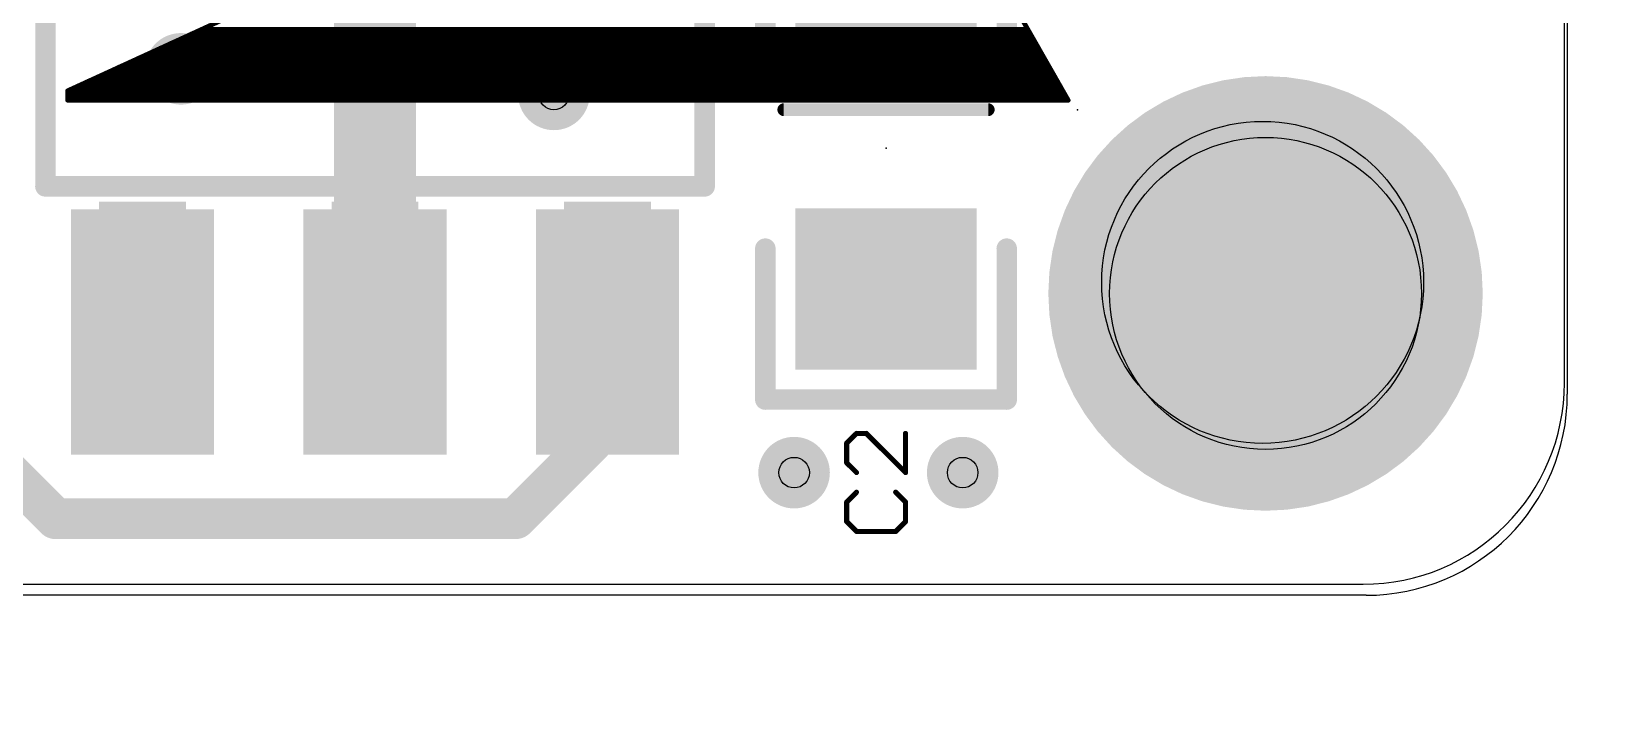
# Model space of a CAD drawing. Header units: inches. Extents: x 45 to 322, y 27 to 227.
# Drawn here: x 291.85 to 307.53, y 75.66 to 82.46 of the extents above; entities that cross this region are included whole.
import ezdxf

# ---------------------------------------------------------------- set-up
doc = ezdxf.new("R2010")
doc.units = ezdxf.units.IN
doc.header["$MEASUREMENT"] = 0
for name, color, linetype in [('1', 22, 'Continuous'), ('18', 82, 'Continuous'), ('20', 7, 'Continuous'), ('21', 253, 'Continuous'), ('22', 253, 'Continuous'), ('23', 7, 'Continuous'), ('24', 7, 'Continuous'), ('25', 253, 'Continuous'), ('29', 253, 'Continuous'), ('30', 253, 'Continuous'), ('31', 253, 'Continuous'), ('44', 253, 'Continuous'), ('51', 253, 'Continuous')]:
    doc.layers.add(name, color=color, linetype=linetype)

# ---------------------------------------------------------------- blocks, each defined once
blk = doc.blocks.new('RECT')
blk.add_solid([(-0.5, -0.5), (0.5, -0.5), (-0.5, 0.5), (0.5, 0.5)])
blk = doc.blocks.new('ROUNDV')
at = {"const_width": 0.5}
blk.add_lwpolyline([(0, -0.25, 1), (0, 0.25, 1), (0, -0.25)], format="xyb", dxfattribs=at)

msp = doc.modelspace()

# ---------------------------------------------------------------- linework, layer by layer
for p, q in [((307.092, 78.968), (307.092, 174.968)), ((264.092, 76.968), (305.092, 76.968))]:
    msp.add_line(p, q)
msp.add_circle((304.092, 79.968), 1.6)
msp.add_arc((305.092, 78.968), 2, 270, 0)
msp.add_spline([(284.592, 226.968), (322.092, 126.968), (284.592, 26.968)], degree=3)
at = {"layer": '1'}
for points, const_width in [([(295.268, 85.672), (295.268, 79.474)], 0.813), ([(297.427, 79.322), (297.579, 79.474)], 0.406), ([(297.427, 78.382), (297.427, 79.322)], 0.406), ([(296.665, 77.62), (297.427, 78.382)], 0.406), ([(291.585, 78.128), (292.093, 77.62)], 0.406), ([(292.093, 77.62), (296.665, 77.62)], 0.406)]:
    msp.add_lwpolyline(points, dxfattribs=dict(at, const_width=const_width))
for points, const_width in [([(295.065, 79.474, 1), (295.471, 79.474)], 0.406), ([(297.651, 79.402, 1), (297.508, 79.546)], 0.203), ([(297.529, 79.322, 1), (297.325, 79.322)], 0.203), ([(297.355, 79.393, 1), (297.499, 79.25)], 0.203), ([(297.499, 78.31, 1), (297.355, 78.454)], 0.203), ([(297.325, 78.382, 1), (297.529, 78.382)], 0.203), ([(292.093, 77.721, 1), (292.093, 77.518)], 0.203), ([(292.021, 77.548, 1), (292.165, 77.692)], 0.203), ([(296.593, 77.692, 1), (296.737, 77.548)], 0.203), ([(296.665, 77.518, 1), (296.665, 77.721)], 0.203)]:
    msp.add_lwpolyline(points, format="xyb", dxfattribs=dict(at, const_width=const_width))
at = {"layer": '20'}
for p, q in [((307.121, 174.858), (307.121, 78.858)), ((305.121, 76.858), (264.121, 76.858))]:
    msp.add_line(p, q, dxfattribs=at)
msp.add_arc((305.121, 78.858), 2, 270, 0, dxfattribs=at)
at = {"layer": '21'}
for points, const_width in [([(291.991, 80.922), (291.991, 84.224)], 0.203), ([(298.545, 84.224), (298.545, 80.922)], 0.203), ([(299.148, 83.403), (299.148, 82.303)], 0.203), ([(301.548, 82.303), (301.548, 83.403)], 0.203), ([(299.332, 81.684), (301.364, 81.684)], 0.127), ([(298.545, 80.922), (291.991, 80.922)], 0.203), ([(299.148, 78.803), (299.148, 80.303)], 0.203), ([(301.548, 80.303), (301.548, 78.803)], 0.203), ([(301.548, 78.803), (299.148, 78.803)], 0.203)]:
    msp.add_lwpolyline(points, dxfattribs=dict(at, const_width=const_width))
for points, const_width in [([(299.097, 82.303, 1), (299.199, 82.303)], 0.102), ([(301.497, 82.303, 1), (301.599, 82.303)], 0.102), ([(299.332, 81.716, 1), (299.332, 81.652)], 0.0635), ([(301.364, 81.652, 1), (301.364, 81.716)], 0.0635), ([(291.991, 80.973, 1), (291.991, 80.871)], 0.102), ([(291.941, 80.922, 1), (292.042, 80.922)], 0.102), ([(298.494, 80.922, 1), (298.595, 80.922)], 0.102), ([(298.545, 80.871, 1), (298.545, 80.973)], 0.102), ([(299.199, 80.303, 1), (299.097, 80.303)], 0.102), ([(301.599, 80.303, 1), (301.497, 80.303)], 0.102), ([(299.148, 78.854, 1), (299.148, 78.752)], 0.102), ([(301.548, 78.752, 1), (301.548, 78.854)], 0.102), ([(299.097, 78.803, 1), (299.199, 78.803)], 0.102), ([(301.497, 78.803, 1), (301.599, 78.803)], 0.102)]:
    msp.add_lwpolyline(points, format="xyb", dxfattribs=dict(at, const_width=const_width))
at = {"layer": '22', "const_width": 0.047}
for points in [[(302.159, 81.778), (300.037, 85.502)], [(296.125, 83.664), (292.212, 81.872)], [(301.757, 82.483), (293.545, 82.483)], [(301.864, 82.295), (293.134, 82.295)], [(301.838, 82.342), (293.237, 82.342)], [(301.811, 82.389), (293.34, 82.389)], [(301.784, 82.436), (293.442, 82.436)], [(301.945, 82.154), (292.827, 82.154)], [(301.918, 82.201), (292.929, 82.201)], [(301.891, 82.248), (293.032, 82.248)], [(302.025, 82.013), (292.519, 82.013)], [(301.998, 82.06), (292.621, 82.06)], [(301.971, 82.107), (292.724, 82.107)], [(292.212, 81.872), (292.212, 81.778)], [(302.105, 81.872), (292.212, 81.872)], [(302.132, 81.825), (292.212, 81.825)], [(302.079, 81.919), (292.313, 81.919)], [(302.052, 81.966), (292.416, 81.966)], [(292.212, 81.778), (302.159, 81.778)]]:
    msp.add_lwpolyline(points, dxfattribs=at)
at = {"layer": '22', "const_width": 0.0235}
for points in [[(293.545, 82.495, 1), (293.545, 82.471)], [(301.757, 82.471, 1), (301.757, 82.495)], [(293.134, 82.307, 1), (293.134, 82.283)], [(293.237, 82.354, 1), (293.237, 82.33)], [(293.34, 82.401, 1), (293.34, 82.377)], [(293.442, 82.448, 1), (293.442, 82.424)], [(301.784, 82.424, 1), (301.784, 82.448)], [(301.811, 82.377, 1), (301.811, 82.401)], [(301.838, 82.33, 1), (301.838, 82.354)], [(301.864, 82.283, 1), (301.864, 82.307)], [(292.827, 82.166, 1), (292.827, 82.142)], [(292.929, 82.213, 1), (292.929, 82.189)], [(293.032, 82.26, 1), (293.032, 82.236)], [(301.891, 82.236, 1), (301.891, 82.26)], [(301.918, 82.189, 1), (301.918, 82.213)], [(301.945, 82.142, 1), (301.945, 82.166)], [(292.519, 82.025, 1), (292.519, 82.001)], [(292.621, 82.072, 1), (292.621, 82.048)], [(292.724, 82.119, 1), (292.724, 82.095)], [(301.971, 82.095, 1), (301.971, 82.119)], [(301.998, 82.048, 1), (301.998, 82.072)], [(302.025, 82.001, 1), (302.025, 82.025)], [(292.224, 81.872, 1), (292.2, 81.872)], [(292.207, 81.883, 1), (292.217, 81.862)], [(292.212, 81.884, 1), (292.212, 81.86)], [(292.212, 81.837, 1), (292.212, 81.813)], [(292.313, 81.931, 1), (292.313, 81.907)], [(292.416, 81.978, 1), (292.416, 81.954)], [(302.052, 81.954, 1), (302.052, 81.978)], [(302.079, 81.907, 1), (302.079, 81.931)], [(302.105, 81.86, 1), (302.105, 81.884)], [(302.132, 81.813, 1), (302.132, 81.837)], [(292.212, 81.79, 1), (292.212, 81.766)], [(292.2, 81.778, 1), (292.224, 81.778)], [(302.148, 81.772, 1), (302.169, 81.784)], [(302.159, 81.766, 1), (302.159, 81.79)]]:
    msp.add_lwpolyline(points, format="xyb", dxfattribs=at)
at = {"layer": '23'}
msp.add_point((300.348, 81.303), dxfattribs=at)
at = {"layer": '24'}
msp.add_point((302.253, 81.684), dxfattribs=at)
at = {"layer": '25', "const_width": 0.0508}
for points in [[(300.055, 78.467), (299.957, 78.37)], [(299.957, 78.37), (299.957, 78.175)], [(300.152, 78.467), (300.055, 78.467)], [(300.542, 78.078), (300.152, 78.467)], [(300.542, 78.467), (300.542, 78.078)], [(299.957, 78.175), (300.055, 78.078)], [(300.055, 77.883), (299.957, 77.785)], [(299.957, 77.785), (299.957, 77.59)], [(300.542, 77.785), (300.444, 77.883)], [(300.542, 77.59), (300.542, 77.785)], [(299.957, 77.59), (300.055, 77.493)], [(300.444, 77.493), (300.542, 77.59)], [(300.055, 77.493), (300.444, 77.493)]]:
    msp.add_lwpolyline(points, dxfattribs=at)
at = {"layer": '25', "const_width": 0.0254}
for points in [[(299.97, 78.37, 1), (299.944, 78.37)], [(299.948, 78.379, 1), (299.966, 78.361)], [(300.055, 78.48, 1), (300.055, 78.455)], [(300.063, 78.458, 1), (300.046, 78.476)], [(300.161, 78.476, 1), (300.143, 78.458)], [(300.152, 78.455, 1), (300.152, 78.48)], [(300.554, 78.467, 1), (300.529, 78.467)], [(299.966, 78.184, 1), (299.948, 78.166)], [(299.944, 78.175, 1), (299.97, 78.175)], [(300.046, 78.069, 1), (300.063, 78.087)], [(300.529, 78.078, 1), (300.554, 78.078)], [(300.533, 78.069, 1), (300.551, 78.087)], [(299.97, 77.785, 1), (299.944, 77.785)], [(299.948, 77.794, 1), (299.966, 77.776)], [(300.063, 77.874, 1), (300.046, 77.892)], [(300.453, 77.892, 1), (300.435, 77.874)], [(300.554, 77.785, 1), (300.529, 77.785)], [(300.533, 77.776, 1), (300.551, 77.794)], [(299.966, 77.599, 1), (299.948, 77.581)], [(299.944, 77.59, 1), (299.97, 77.59)], [(300.529, 77.59, 1), (300.554, 77.59)], [(300.551, 77.581, 1), (300.533, 77.599)], [(300.055, 77.506, 1), (300.055, 77.48)], [(300.046, 77.484, 1), (300.063, 77.502)], [(300.435, 77.502, 1), (300.453, 77.484)], [(300.444, 77.48, 1), (300.444, 77.506)]]:
    msp.add_lwpolyline(points, format="xyb", dxfattribs=at)
at = {"layer": '44'}
for centre, radius in [((293.338, 82.09), 0.152), ((297.046, 81.836), 0.152), ((304.121, 79.858), 1.55), ((299.434, 78.077), 0.152), ((301.11, 78.077), 0.152)]:
    msp.add_circle(centre, radius, dxfattribs=at)

# ---------------------------------------------------------------- block references
at = {"layer": '1', "xscale": 1.6, "yscale": 1.4, "rotation": 180}
for p in [(300.348, 82.703), (300.348, 79.903)]:
    msp.add_blockref('RECT', p, dxfattribs=at)
at = {"layer": '1', "xscale": 1.2192, "yscale": 2.2352}
for p in [(292.957, 79.474), (295.268, 79.474), (297.579, 79.474)]:
    msp.add_blockref('RECT', p, dxfattribs=at)
at = {"layer": '18'}
for p, xscale, yscale in [((293.338, 82.09), 0.7112, 0.7112), ((293.338, 82.09), 0.7112, 0.7112), ((297.046, 81.836), 0.7112, 0.7112), ((297.046, 81.836), 0.7112, 0.7112), ((304.121, 79.858), 4.116, 4.116), ((304.121, 79.858), 4.116, 4.116), ((299.434, 78.077), 0.7112, 0.7112), ((299.434, 78.077), 0.7112, 0.7112), ((301.11, 78.077), 0.7112, 0.7112), ((301.11, 78.077), 0.7112, 0.7112)]:
    msp.add_blockref('ROUNDV', p, dxfattribs=dict(at, xscale=xscale, yscale=yscale))
at = {"layer": '29', "xscale": 1.8032, "yscale": 1.6032, "rotation": 180}
for p in [(300.348, 82.703), (300.348, 79.903)]:
    msp.add_blockref('RECT', p, dxfattribs=at)
at = {"layer": '29'}
for name, p, xscale, yscale in [('ROUNDV', (304.121, 79.858), 4.3192, 4.3192), ('RECT', (292.957, 79.474), 1.4224, 2.4384), ('RECT', (295.268, 79.474), 1.4224, 2.4384), ('RECT', (297.579, 79.474), 1.4224, 2.4384)]:
    msp.add_blockref(name, p, dxfattribs=dict(at, xscale=xscale, yscale=yscale))
at = {"layer": '30', "xscale": 4.3192, "yscale": 4.3192}
msp.add_blockref('ROUNDV', (304.121, 79.858), dxfattribs=at)
at = {"layer": '31', "xscale": 1.6, "yscale": 1.4, "rotation": 180}
for p in [(300.348, 82.703), (300.348, 79.903)]:
    msp.add_blockref('RECT', p, dxfattribs=at)
at = {"layer": '31', "xscale": 1.2192, "yscale": 2.2352}
for p in [(292.957, 79.474), (295.268, 79.474), (297.579, 79.474)]:
    msp.add_blockref('RECT', p, dxfattribs=at)
at = {"layer": '51', "xscale": 0.8636, "yscale": 1.8542}
for p in [(292.957, 79.842), (292.957, 79.842), (295.268, 79.842), (295.268, 79.842), (297.579, 79.842), (297.579, 79.842)]:
    msp.add_blockref('RECT', p, dxfattribs=at)

doc.saveas('drawing.dxf')
